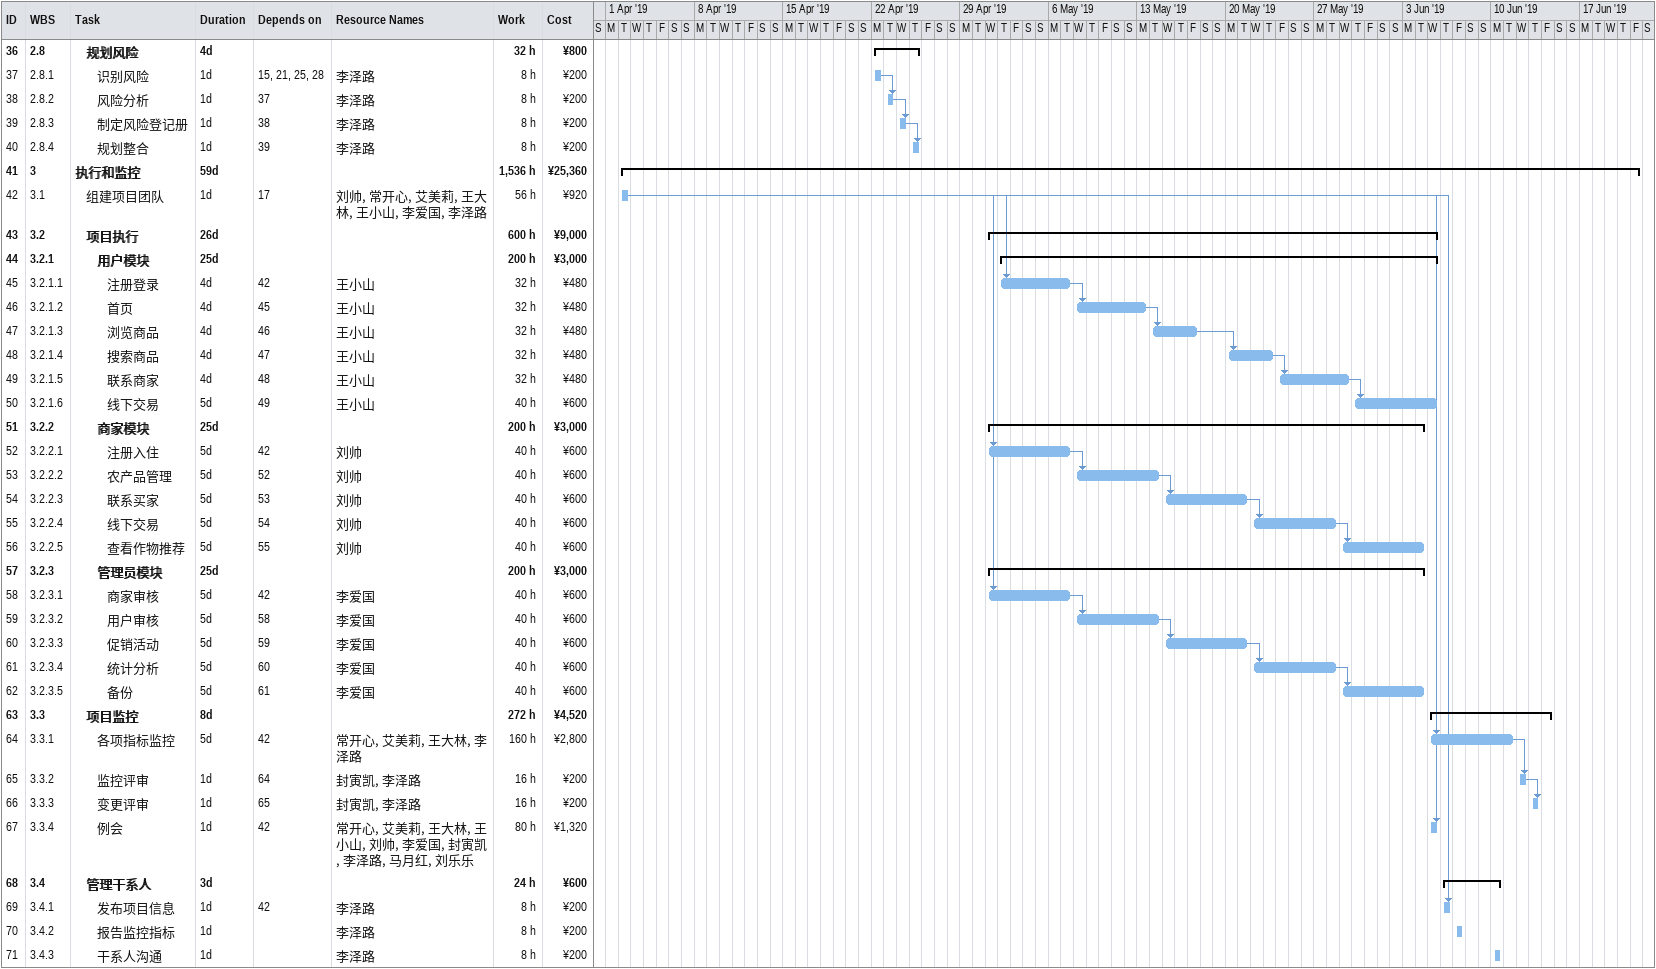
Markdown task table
| ID | WBS | Task | Duration | Start | Finish | Predecessors | Resources | Work (h) | Cost (¥) |
|---|---|---|---|---|---|---|---|---|---|
| 36 | 2.8 | **规划风险** | 4d | 2019-04-22 | 2019-04-25 |  |  | 32 | 800 |
| 37 | 2.8.1 | 识别风险 | 1d | 2019-04-22 | 2019-04-22 | 15, 21, 25, 28 | 李泽路 | 8 | 200 |
| 38 | 2.8.2 | 风险分析 | 1d | 2019-04-23 | 2019-04-23 | 37 | 李泽路 | 8 | 200 |
| 39 | 2.8.3 | 制定风险登记册 | 1d | 2019-04-24 | 2019-04-24 | 38 | 李泽路 | 8 | 200 |
| 40 | 2.8.4 | 规划整合 | 1d | 2019-04-25 | 2019-04-25 | 39 | 李泽路 | 8 | 200 |
| 41 | 3 | **执行和监控** | 59d | 2019-04-02 | 2019-06-21 |  |  | 1536 | 25360 |
| 42 | 3.1 | 组建项目团队 | 1d | 2019-04-02 | 2019-04-02 | 17 | 刘帅, 常开心, 艾美莉, 王大林, 王小山, 李爱国, 李泽路 | 56 | 920 |
| 43 | 3.2 | **项目执行** | 26d | 2019-05-01 | 2019-06-05 |  |  | 600 | 9000 |
| 44 | 3.2.1 | **用户模块** | 25d | 2019-05-02 | 2019-06-05 |  |  | 200 | 3000 |
| 45 | 3.2.1.1 | 注册登录 | 4d | 2019-05-02 | 2019-05-07 | 42 | 王小山 | 32 | 480 |
| 46 | 3.2.1.2 | 首页 | 4d | 2019-05-08 | 2019-05-13 | 45 | 王小山 | 32 | 480 |
| 47 | 3.2.1.3 | 浏览商品 | 4d | 2019-05-14 | 2019-05-17 | 46 | 王小山 | 32 | 480 |
| 48 | 3.2.1.4 | 搜索商品 | 4d | 2019-05-20 | 2019-05-23 | 47 | 王小山 | 32 | 480 |
| 49 | 3.2.1.5 | 联系商家 | 4d | 2019-05-24 | 2019-05-29 | 48 | 王小山 | 32 | 480 |
| 50 | 3.2.1.6 | 线下交易 | 5d | 2019-05-30 | 2019-06-05 | 49 | 王小山 | 40 | 600 |
| 51 | 3.2.2 | **商家模块** | 25d | 2019-05-01 | 2019-06-04 |  |  | 200 | 3000 |
| 52 | 3.2.2.1 | 注册入住 | 5d | 2019-05-01 | 2019-05-07 | 42 | 刘帅 | 40 | 600 |
| 53 | 3.2.2.2 | 农产品管理 | 5d | 2019-05-08 | 2019-05-14 | 52 | 刘帅 | 40 | 600 |
| 54 | 3.2.2.3 | 联系买家 | 5d | 2019-05-15 | 2019-05-21 | 53 | 刘帅 | 40 | 600 |
| 55 | 3.2.2.4 | 线下交易 | 5d | 2019-05-22 | 2019-05-28 | 54 | 刘帅 | 40 | 600 |
| 56 | 3.2.2.5 | 查看作物推荐 | 5d | 2019-05-29 | 2019-06-04 | 55 | 刘帅 | 40 | 600 |
| 57 | 3.2.3 | **管理员模块** | 25d | 2019-05-01 | 2019-06-04 |  |  | 200 | 3000 |
| 58 | 3.2.3.1 | 商家审核 | 5d | 2019-05-01 | 2019-05-07 | 42 | 李爱国 | 40 | 600 |
| 59 | 3.2.3.2 | 用户审核 | 5d | 2019-05-08 | 2019-05-14 | 58 | 李爱国 | 40 | 600 |
| 60 | 3.2.3.3 | 促销活动 | 5d | 2019-05-15 | 2019-05-21 | 59 | 李爱国 | 40 | 600 |
| 61 | 3.2.3.4 | 统计分析 | 5d | 2019-05-22 | 2019-05-28 | 60 | 李爱国 | 40 | 600 |
| 62 | 3.2.3.5 | 备份 | 5d | 2019-05-29 | 2019-06-04 | 61 | 李爱国 | 40 | 600 |
| 63 | 3.3 | **项目监控** | 8d | 2019-06-05 | 2019-06-14 |  |  | 272 | 4520 |
| 64 | 3.3.1 | 各项指标监控 | 5d | 2019-06-05 | 2019-06-11 | 42 | 常开心, 艾美莉, 王大林, 李泽路 | 160 | 2800 |
| 65 | 3.3.2 | 监控评审 | 1d | 2019-06-12 | 2019-06-12 | 64 | 封寅凯, 李泽路 | 16 | 200 |
| 66 | 3.3.3 | 变更评审 | 1d | 2019-06-13 | 2019-06-13 | 65 | 封寅凯, 李泽路 | 16 | 200 |
| 67 | 3.3.4 | 例会 | 1d | 2019-06-05 | 2019-06-05 | 42 | 常开心, 艾美莉, 王大林, 王小山, 刘帅, 李爱国, 封寅凯, 李泽路, 马月红, 刘乐乐 | 80 | 1320 |
| 68 | 3.4 | **管理干系人** | 3d | 2019-06-06 | 2019-06-10 |  |  | 24 | 600 |
| 69 | 3.4.1 | 发布项目信息 | 1d | 2019-06-06 | 2019-06-06 | 42 | 李泽路 | 8 | 200 |
| 70 | 3.4.2 | 报告监控指标 | 1d | 2019-06-07 | 2019-06-07 |  | 李泽路 | 8 | 200 |
| 71 | 3.4.3 | 干系人沟通 | 1d | 2019-06-10 | 2019-06-10 |  | 李泽路 | 8 | 200 |
